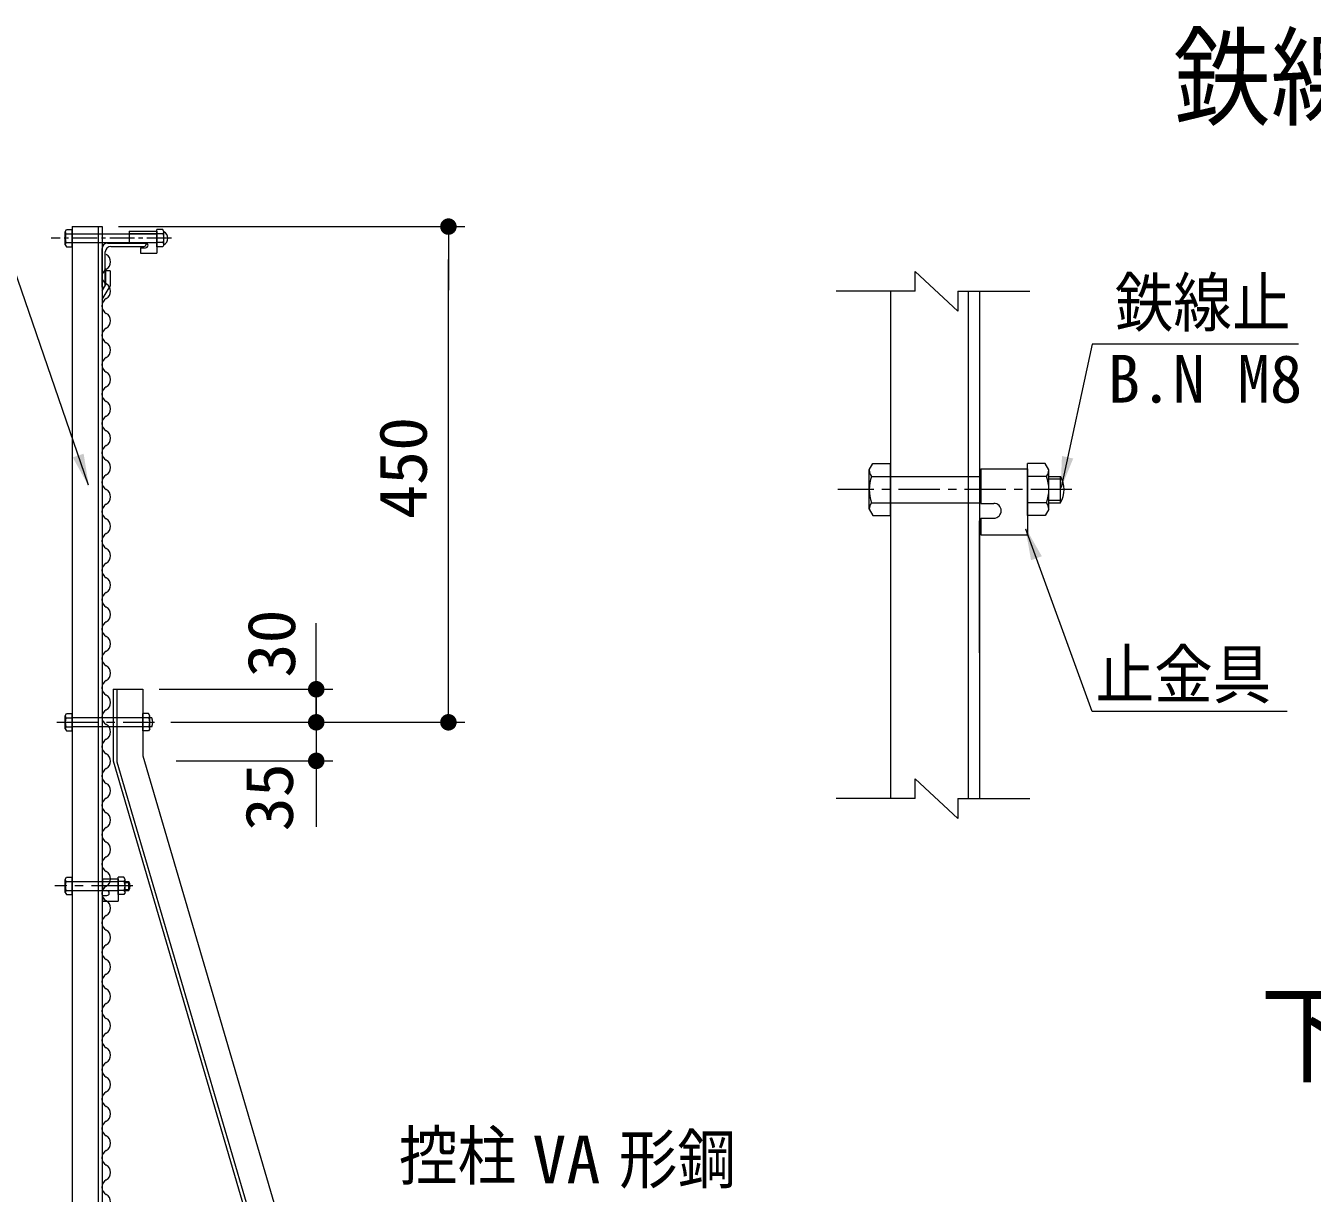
# Model space of a CAD drawing. Units: millimetres, scale not verified. Extents: x -4455 to 4455, y -3150 to 3150.
# Drawn here: x 704 to 1872, y 517 to 1577 of the extents above; entities that cross this region are included whole.
import ezdxf
from ezdxf.enums import TextEntityAlignment as Align

# ---------------------------------------------------------------- set-up
doc = ezdxf.new("R2010")
doc.units = ezdxf.units.MM
doc.header["$LTSCALE"] = 30
for name, pattern in [('DASHED', [7.5, 6, -1.5]), ('USER1', [2, 1.25, -0.25, 0.25, -0.25]), ('USER2', [1.125, 0.75, -0.125, 0.125, -0.125]), ('USER3', [4.7625, 3.175, -1.5875])]:
    doc.linetypes.add(name, pattern=pattern)
for name, color, linetype, lineweight in [('0-0_6文字', 3, 'Continuous', 9), ('0-2_1部材', 3, 'Continuous', 18), ('0-3_SUNPOU', 1, 'Continuous', 18), ('0-6_8部品', 7, 'Continuous', 18), ('0-7_7詳細', 7, 'Continuous', 18), ('0-9_2網', 4, 'Continuous', 18), ('0-A_AMI', 3, 'Continuous', 18), ('0-C_5寸法', 1, 'Continuous', 18)]:
    doc.layers.add(name, color=color, linetype=linetype, lineweight=lineweight)
doc.styles.add('ＭＳ ゴシック', font='')
doc.styles.get('ＭＳ ゴシック').set_extended_font_data('MS Gothic')

# ---------------------------------------------------------------- blocks, each defined once
blk = doc.blocks.new('M1')
at = {"layer": '0-3_SUNPOU'}
blk.add_line((-7.5, 0), (-57.86, 0), dxfattribs=at)
for points in [[(0, 0), (-7.5, 0), (-7.44, 0.94)], [(0, 0), (-7.44, -0.94), (-7.5, 0)], [(0, 0), (-7.44, 0.94), (-7.26, 1.87)], [(0, 0), (-7.26, -1.87), (-7.44, -0.94)], [(0, 0), (-7.26, 1.87), (-6.97, 2.76)], [(0, 0), (-6.97, -2.76), (-7.26, -1.87)], [(0, 0), (-6.97, 2.76), (-6.57, 3.61)], [(0, 0), (-6.57, -3.61), (-6.97, -2.76)], [(0, 0), (-6.57, 3.61), (-6.07, 4.41)], [(0, 0), (-6.07, -4.41), (-6.57, -3.61)], [(0, 0), (-6.07, 4.41), (-5.47, 5.13)], [(0, 0), (-5.47, -5.13), (-6.07, -4.41)], [(0, 0), (-5.47, 5.13), (-4.78, 5.78)], [(0, 0), (-4.78, -5.78), (-5.47, -5.13)], [(0, 0), (-4.78, 5.78), (-4.02, 6.33)], [(0, 0), (-4.02, -6.33), (-4.78, -5.78)], [(0, 0), (-4.02, 6.33), (-3.19, 6.79)], [(0, 0), (-3.19, -6.79), (-4.02, -6.33)], [(0, 0), (-3.19, 6.79), (-2.32, 7.13)], [(0, 0), (-2.32, -7.13), (-3.19, -6.79)], [(0, 0), (-2.32, 7.13), (-1.41, 7.37)], [(0, 0), (-1.41, -7.37), (-2.32, -7.13)], [(0, 0), (-1.41, 7.37), (-0.47, 7.49)], [(0, 0), (-0.47, -7.49), (-1.41, -7.37)], [(0, 0), (-0.47, 7.49), (0.47, 7.49)], [(0, 0), (0.47, -7.49), (-0.47, -7.49)], [(0, 0), (0.47, 7.49), (1.41, 7.37)], [(0, 0), (1.41, 7.37), (2.32, 7.13)], [(0, 0), (2.32, 7.13), (3.19, 6.79)], [(0, 0), (3.19, 6.79), (4.02, 6.33)], [(0, 0), (4.02, 6.33), (4.78, 5.78)], [(0, 0), (4.78, 5.78), (5.47, 5.13)], [(0, 0), (5.47, 5.13), (6.07, 4.41)], [(0, 0), (6.07, 4.41), (6.57, 3.61)], [(0, 0), (6.57, 3.61), (6.97, 2.76)], [(0, 0), (6.97, 2.76), (7.26, 1.87)], [(0, 0), (7.26, 1.87), (7.44, 0.94)], [(0, 0), (7.44, 0.94), (7.5, 0)], [(0, 0), (1.41, -7.37), (0.47, -7.49)], [(0, 0), (2.32, -7.13), (1.41, -7.37)], [(0, 0), (3.19, -6.79), (2.32, -7.13)], [(0, 0), (4.02, -6.33), (3.19, -6.79)], [(0, 0), (4.78, -5.78), (4.02, -6.33)], [(0, 0), (5.47, -5.13), (4.78, -5.78)], [(0, 0), (6.07, -4.41), (5.47, -5.13)], [(0, 0), (6.57, -3.61), (6.07, -4.41)], [(0, 0), (6.97, -2.76), (6.57, -3.61)], [(0, 0), (7.26, -1.87), (6.97, -2.76)], [(0, 0), (7.44, -0.94), (7.26, -1.87)], [(0, 0), (7.5, 0), (7.44, -0.94)]]:
    blk.add_solid(points, dxfattribs=at)
blk = doc.blocks.new('NAMIX13')
at = {"layer": '0-A_AMI'}
for centre, start, end in [((-106.7, -200), 298.07249, 61.92751), ((106.7, -600), 118.07249, 241.92751), ((-106.7, -1000), 298.07249, 61.92751), ((106.7, -1400), 118.07249, 241.92751), ((-106.7, -1800), 298.07249, 61.92751), ((106.7, -2200), 118.07249, 241.92751), ((-106.7, -2600), 298.07249, 61.92751), ((106.7, -3000), 118.07249, 241.92751), ((-106.7, -3400), 298.07249, 61.92751), ((106.7, -3800), 118.07249, 241.92751), ((-106.7, -4200), 298.07249, 61.92751), ((106.7, -4600), 118.07249, 241.92751), ((-106.7, -5000), 298.07249, 61.92751), ((106.7, -5400), 118.07249, 241.92751), ((-106.7, -5800), 298.07249, 61.92751), ((106.7, -6200), 118.07249, 241.92751), ((-106.7, -6600), 298.07249, 61.92751), ((106.7, -7000), 118.07249, 241.92751), ((-106.7, -7400), 298.07249, 61.92751), ((106.7, -7800), 118.07249, 241.92751), ((-106.7, -8200), 298.07249, 61.92751), ((106.7, -8600), 118.07249, 241.92751)]:
    blk.add_arc(centre, 226.7, start, end, dxfattribs=at)
blk = doc.blocks.new('NAMIX5')
at = {"layer": '0-A_AMI'}
for centre, start, end in [((-53.3, -100), 298.07249, 61.92751), ((53.3, -300), 118.07249, 241.92751), ((-53.3, -500), 298.07249, 61.92751), ((53.3, -700), 118.07249, 241.92751), ((-53.3, -900), 298.07249, 61.92751), ((53.3, -1100), 118.07249, 241.92751), ((-53.3, -1300), 298.07249, 61.92751), ((53.3, -1500), 118.07249, 241.92751), ((-53.3, -1700), 298.07249, 61.92751), ((53.3, -1900), 118.07249, 241.92751)]:
    blk.add_arc(centre, 113.3, start, end, dxfattribs=at)
blk = doc.blocks.new('NAMI')
at = {"layer": '0-A_AMI'}
for centre, start, end in [((-106.7, -200), 298.07249, 61.92751), ((106.7, -600), 118.07249, 241.92751)]:
    blk.add_arc(centre, 226.7, start, end, dxfattribs=at)

msp = doc.modelspace()

# ---------------------------------------------------------------- linework, layer by layer
at = {"layer": '0-0_6文字', "color": 7}
msp.add_lwpolyline([(331.07, 1513.13), (639.27, 1513.13), (761.1, 1159.97)], dxfattribs=at)
msp.add_solid([(761.75, 1158.08), (747.04, 1184.74), (756.89, 1188.14)], dxfattribs=at)
at = {"layer": '0-2_1部材', "color": 7, "lineweight": 9}
for p, q in [((746.58, 1394.29), (746.58, -675.71)), ((746.58, 1394.29), (773.58, 1394.29)), ((770.08, 1394.29), (770.08, -675.71)), ((773.58, 1394.29), (773.58, -675.71)), ((778.58, 1379.29), (813.58, 1379.29)), ((813.58, 1379.29), (813.58, 1378.29)), ((773.58, 1339.29), (773.58, 1374.29)), ((776.58, 1341.29), (776.58, 1371.29)), ((781.58, 1376.29), (811.58, 1376.29)), ((780.86, 1354.26), (780.86, 1340.14)), ((773.58, 1335.85), (776.86, 1341.26)), ((773.58, 1328.14), (780.86, 1340.14)), ((773.58, 1339.29), (774.58, 1339.29)), ((783.58, 974.29), (783.58, 909.29)), ((783.58, 974.29), (810.58, 974.29)), ((787.08, 974.29), (787.08, 908.36)), ((810.58, 974.29), (810.58, 913.85)), ((810.58, 913.85), (1200.58, -416.15)), ((783.58, 909.29), (1173.58, -420.71)), ((787.08, 908.36), (1177.08, -421.64))]:
    msp.add_line(p, q, dxfattribs=at)
at = {"layer": '0-2_1部材', "color": 1}
for p, q in [((968.09, 1004.29), (968.09, 1034.29)), ((968.09, 974.29), (968.09, 1004.29)), ((825.58, 974.29), (983.09, 974.29)), ((968.09, 974.29), (968.09, 944.29)), ((836.18, 944.29), (983.09, 944.29)), ((867.07, 944.29), (983.09, 944.29)), ((968.09, 944.29), (968.09, 909.29)), ((968.09, 914.29), (968.09, 884.29)), ((840.88, 909.29), (983.09, 909.29)), ((968.09, 879.29), (968.09, 849.29))]:
    msp.add_line(p, q, dxfattribs=at)
at = {"layer": '0-2_1部材', "color": 7, "lineweight": 9}
msp.add_lwpolyline([(780.86, 1354.26), (776.86, 1354.26), (776.86, 1341.26)], dxfattribs=at)
for centre, radius, start, end in [((778.58, 1374.29), 5, 90, 180), ((811.58, 1378.29), 2, 270, 0), ((781.58, 1371.29), 5, 90, 180), ((774.58, 1341.29), 2, 270, 0)]:
    msp.add_arc(centre, radius, start, end, dxfattribs=at)
at = {"layer": '0-6_8部品', "lineweight": 9}
for p, q in [((740.18, 1389.66), (741.29, 1391.58)), ((741.29, 1391.58), (746.58, 1391.58)), ((746.58, 1375.9), (746.58, 1391.58)), ((798.39, 1390.06), (798.39, 1379.56)), ((798.39, 1390.06), (823.39, 1390.06)), ((828.68, 1391.58), (823.39, 1391.58)), ((823.39, 1375.9), (823.39, 1391.58)), ((823.39, 1390.06), (823.39, 1370.06)), ((829.79, 1389.66), (828.68, 1391.58)), ((740.18, 1377.82), (740.18, 1389.66)), ((740.86, 1387.74), (746.58, 1387.74)), ((740.86, 1379.74), (746.58, 1379.74)), ((746.58, 1387.74), (823.39, 1387.74)), ((746.58, 1379.74), (823.39, 1379.74)), ((798.39, 1379.56), (813.14, 1379.56)), ((829.1, 1387.74), (823.39, 1387.74)), ((829.1, 1379.74), (823.39, 1379.74)), ((829.79, 1377.82), (829.79, 1389.66)), ((808.39, 1375.06), (813.14, 1375.06)), ((808.39, 1375.06), (808.39, 1370.06)), ((808.39, 1370.06), (823.39, 1370.06)), ((828.68, 1375.9), (823.39, 1375.9)), ((829.79, 1377.82), (828.68, 1375.9)), ((740.18, 950.21), (741.29, 952.13)), ((740.18, 938.37), (740.18, 950.21)), ((740.86, 948.29), (746.58, 948.29)), ((741.29, 952.13), (746.58, 952.13)), ((746.58, 936.45), (746.58, 952.13)), ((783.58, 948.29), (773.58, 948.29)), ((810.58, 936.45), (810.58, 952.13)), ((815.87, 952.13), (810.58, 952.13)), ((816.29, 948.29), (810.58, 948.29)), ((816.98, 950.21), (815.87, 952.13)), ((816.98, 938.37), (816.98, 950.21)), ((818.9, 948.29), (816.98, 948.29)), ((740.18, 938.37), (741.29, 936.45)), ((740.86, 940.29), (746.58, 940.29)), ((741.29, 936.45), (746.58, 936.45)), ((783.58, 940.29), (773.58, 940.29)), ((816.29, 940.29), (810.58, 940.29)), ((815.87, 936.45), (810.58, 936.45)), ((816.98, 938.37), (815.87, 936.45)), ((818.9, 940.29), (816.98, 940.29))]:
    msp.add_line(p, q, dxfattribs=at)
at = {"layer": '0-6_8部品', "color": 1, "linetype": 'USER2'}
msp.add_line((836.81, 1383.74), (727.43, 1383.74), dxfattribs=at)
at = {"layer": '0-6_8部品', "color": 3, "linetype": 'DASHED'}
for p, q in [((798.39, 1388.06), (823.39, 1388.06)), ((746.58, 799.72), (788.12, 799.72)), ((746.58, 791.72), (788.12, 791.72))]:
    msp.add_line(p, q, dxfattribs=at)
at = {"layer": '0-6_8部品', "color": 3, "linetype": 'USER3'}
for p, q in [((773.58, 948.29), (746.58, 948.29)), ((810.58, 948.29), (783.58, 948.29)), ((773.58, 940.29), (746.58, 940.29)), ((810.58, 940.29), (783.58, 940.29))]:
    msp.add_line(p, q, dxfattribs=at)
at = {"layer": '0-6_8部品', "color": 1, "linetype": 'USER1'}
for p, q in [((732.7, 944.29), (821.18, 944.29)), ((801.54, 795.72), (730.71, 795.72))]:
    msp.add_line(p, q, dxfattribs=at)
at = {"layer": '0-6_8部品', "color": 3}
for p, q in [((740.18, 801.64), (741.29, 803.56)), ((740.18, 789.8), (740.18, 801.64)), ((740.86, 799.72), (746.58, 799.72)), ((741.29, 803.56), (746.58, 803.56)), ((746.58, 787.88), (746.58, 803.56)), ((773.92, 802.04), (773.92, 791.54)), ((773.92, 802.04), (788.12, 802.04)), ((788.12, 787.88), (788.12, 803.56)), ((788.12, 802.04), (788.12, 782.04)), ((793.83, 799.72), (788.12, 799.72)), ((794.52, 789.8), (794.52, 801.64)), ((794.52, 799.72), (798.07, 799.72)), ((794.52, 798.92), (798.48, 798.92)), ((798.07, 791.72), (798.07, 799.72)), ((740.86, 791.72), (746.58, 791.72)), ((773.92, 791.54), (777.87, 791.54)), ((773.92, 787.04), (777.87, 787.04)), ((773.92, 787.04), (773.92, 782.04)), ((793.83, 791.72), (788.12, 791.72)), ((793.41, 787.88), (788.12, 787.88)), ((794.52, 789.8), (793.41, 787.88)), ((794.52, 792.52), (798.48, 792.52)), ((794.52, 791.72), (798.07, 791.72)), ((773.92, 782.04), (788.12, 782.04))]:
    msp.add_line(p, q, dxfattribs=at)
at = {"layer": '0-6_8部品', "lineweight": 9}
msp.add_lwpolyline([(740.18, 1377.82), (741.29, 1375.9), (746.58, 1375.9)], dxfattribs=at)
at = {"layer": '0-6_8部品', "color": 3}
for points in [[(794.52, 801.64), (793.41, 803.56), (788.12, 803.56)], [(740.18, 789.8), (741.29, 787.88), (746.58, 787.88)]]:
    msp.add_lwpolyline(points, dxfattribs=at)
at = {"layer": '0-6_8部品', "lineweight": 9}
for centre, radius, start, end in [((743.21, 1389.66), 3.03, 180, 219.3382), ((752.18, 1383.74), 12, 160.52878, 199.47122), ((743.21, 1377.82), 3.03, 140.6618, 180), ((813.14, 1377.31), 2.25, 270, 90), ((826.76, 1389.66), 3.03, 320.6618, 0), ((817.79, 1383.74), 12, 340.52878, 19.47122), ((826.76, 1377.82), 3.03, 0, 39.3382), ((826.63, 1383.74), 6.71, 298.05542, 61.94458), ((743.21, 950.21), 3.03, 180, 219.3382), ((752.18, 944.29), 12, 160.52878, 199.47122), ((813.95, 950.21), 3.03, 320.6618, 0), ((804.98, 944.29), 12, 340.52878, 19.47122), ((807.59, 944.29), 12, 340.52878, 19.47122), ((743.21, 938.37), 3.03, 140.6618, 180), ((813.95, 938.37), 3.03, 0, 39.3382)]:
    msp.add_arc(centre, radius, start, end, dxfattribs=at)
at = {"layer": '0-6_8部品', "color": 3}
for centre, radius, start, end in [((743.21, 801.64), 3.03, 180, 219.3382), ((752.18, 795.72), 12, 160.52878, 199.47122), ((791.49, 801.64), 3.03, 320.6618, 0), ((782.52, 795.72), 12, 340.52878, 19.47122), ((791.14, 795.72), 8, 330, 30), ((743.21, 789.8), 3.03, 140.6618, 180), ((777.87, 789.29), 2.25, 270, 90), ((791.49, 789.8), 3.03, 0, 39.3382)]:
    msp.add_arc(centre, radius, start, end, dxfattribs=at)
at = {"layer": '0-7_7詳細', "color": 4}
for p, q in [((1511.74, 1335.54), (1511.74, 1353.54)), ((1550.51, 1317.54), (1511.74, 1353.54)), ((1511.74, 1335.54), (1440.17, 1335.54)), ((1550.51, 1335.54), (1615.78, 1335.54)), ((1550.51, 1335.54), (1550.51, 1317.54)), ((1550.51, 857.04), (1511.74, 893.04)), ((1511.74, 875.04), (1511.74, 893.04)), ((1511.74, 875.04), (1440.17, 875.04)), ((1550.51, 875.04), (1615.78, 875.04)), ((1550.51, 875.04), (1550.51, 857.04))]:
    msp.add_line(p, q, dxfattribs=at)
at = {"layer": '0-7_7詳細', "lineweight": 9}
for p, q in [((1489.34, 1335.54), (1489.34, 875.04)), ((1559.84, 1335.54), (1559.84, 875.04)), ((1570.34, 1335.54), (1570.34, 875.04)), ((1470.14, 1173.33), (1473.46, 1179.09)), ((1470.14, 1137.81), (1470.14, 1173.33)), ((1473.46, 1179.09), (1489.34, 1179.09)), ((1489.34, 1132.05), (1489.34, 1179.09)), ((1571.36, 1174.53), (1571.36, 1143.03)), ((1571.36, 1174.53), (1613.96, 1174.53)), ((1613.96, 1132.05), (1613.96, 1179.09)), ((1629.83, 1179.09), (1613.96, 1179.09)), ((1613.96, 1174.53), (1613.96, 1114.53)), ((1633.16, 1173.33), (1629.83, 1179.09)), ((1633.16, 1137.81), (1633.16, 1173.33)), ((1472.2, 1167.57), (1489.34, 1167.57)), ((1631.1, 1167.57), (1613.96, 1167.57)), ((1633.16, 1167.57), (1643.82, 1167.57)), ((1643.82, 1143.57), (1643.82, 1167.57)), ((1470.14, 1137.81), (1473.46, 1132.05)), ((1472.2, 1143.57), (1489.34, 1143.57)), ((1571.36, 1143.03), (1583.21, 1143.03)), ((1631.1, 1143.57), (1613.96, 1143.57)), ((1633.16, 1143.57), (1643.82, 1143.57)), ((1473.46, 1132.05), (1489.34, 1132.05)), ((1570.34, 1007.21), (1570.34, 1127.21)), ((1571.36, 1129.53), (1571.36, 1114.53)), ((1571.36, 1129.53), (1583.21, 1129.53)), ((1571.36, 1114.53), (1613.96, 1114.53))]:
    msp.add_line(p, q, dxfattribs=at)
at = {"layer": '0-7_7詳細', "color": 3, "linetype": 'DASHED'}
for p, q in [((1489.34, 1167.57), (1571.36, 1167.57)), ((1489.34, 1143.57), (1571.36, 1143.57))]:
    msp.add_line(p, q, dxfattribs=at)
at = {"layer": '0-7_7詳細', "color": 1}
for p, q in [((1633.16, 1165.17), (1645.03, 1165.17)), ((1633.16, 1145.97), (1645.03, 1145.97))]:
    msp.add_line(p, q, dxfattribs=at)
at = {"layer": '0-7_7詳細', "color": 1, "linetype": 'USER1'}
msp.add_line((1654.21, 1155.57), (1441.72, 1155.57), dxfattribs=at)
at = {"layer": '0-7_7詳細', "color": 1}
for points in [[(1859.78, 1287.53), (1672.59, 1287.53), (1644.25, 1157.52)], [(1849.54, 954.03), (1672.59, 954.03), (1612.37, 1119.55)]]:
    msp.add_lwpolyline(points, dxfattribs=at)
at = {"layer": '0-7_7詳細', "lineweight": 9}
msp.add_lwpolyline([(1633.16, 1137.81), (1629.83, 1132.05), (1613.96, 1132.05)], dxfattribs=at)
for centre, radius, start, end in [((1479.23, 1173.33), 9.09, 180, 219.3382), ((1624.07, 1173.33), 9.09, 320.6618, 0), ((1506.14, 1155.57), 36, 160.52878, 199.47122), ((1597.16, 1155.57), 36, 340.52878, 19.47122), ((1623.04, 1155.57), 24, 330, 30), ((1479.23, 1137.81), 9.09, 140.6618, 180), ((1583.21, 1136.28), 6.75, 270, 90), ((1624.07, 1137.81), 9.09, 0, 39.3382)]:
    msp.add_arc(centre, radius, start, end, dxfattribs=at)
at = {"layer": '0-7_7詳細', "color": 1}
for points in [[(1643.82, 1155.57), (1645.12, 1185.99), (1655.3, 1183.77)], [(1611.69, 1121.43), (1626.84, 1095.01), (1617.05, 1091.45)]]:
    msp.add_solid(points, dxfattribs=at)
at = {"layer": '0-C_5寸法'}
for p, q in [((788.58, 1394.29), (1103.09, 1394.29)), ((1088.09, 974.29), (1088.09, 1364.29)), ((836.18, 944.29), (1103.09, 944.29))]:
    msp.add_line(p, q, dxfattribs=at)

# ---------------------------------------------------------------- block references
at = {"layer": '0-2_1部材'}
for p, rotation in [((968.09, 974.29), 270), ((968.09, 944.29), 270), ((968.09, 944.29), 90), ((968.09, 909.29), 90)]:
    msp.add_blockref('M1', p, dxfattribs=dict(at, rotation=rotation))
at = {"layer": '0-9_2網'}
for name, p, xscale, yscale in [('NAMIX5', (777.42, 1368.88), 0.06666667, 0.06666667), ('NAMI', (777.42, 1235.54), 0.03333333, 0.03333333), ('NAMI', (777.42, 1208.88), 0.03333333, 0.03333333), ('NAMI', (777.42, 1182.21), 0.03333333, 0.03333333), ('NAMIX5', (777.42, 1155.54), 0.06666667, 0.06666667), ('NAMIX13', (777.42, 1022.21), 0.03333333, 0.03333333), ('NAMIX13', (777.42, 728.88), 0.03333333, 0.03333333)]:
    msp.add_blockref(name, p, dxfattribs=dict(at, xscale=xscale, yscale=yscale))
at = {"layer": '0-C_5寸法'}
for p, rotation in [((1088.09, 1394.29), 90), ((1088.09, 944.29), 270)]:
    msp.add_blockref('M1', p, dxfattribs=dict(at, rotation=rotation))

# ---------------------------------------------------------------- texts
at = {"layer": '0-0_6文字', "style": 'ＭＳ ゴシック'}
for s, width, p in [('控柱', 0.9, (1043.2, 516.18)), ('VA', 1.05, (1164.23, 512.78))]:
    msp.add_text(s, height=43.33, dxfattribs=dict(at, width=width)).set_placement(p, align=Align.BOTTOM_LEFT)
at = {"layer": '0-2_1部材', "style": 'ＭＳ ゴシック', "width": 1.05}
for s, p in [('30', (961.88, 984.89)), ('35', (959.91, 845.32))]:
    msp.add_text(s, height=43.33, rotation=90, dxfattribs=at).set_placement(p, align=Align.BOTTOM_LEFT)
at = {"layer": '0-2_1部材', "style": 'ＭＳ ゴシック', "width": 0.9}
msp.add_text('形鋼', height=43.33, dxfattribs=at).set_placement((1242.85, 512.95), align=Align.BOTTOM_LEFT)
at = {"layer": '0-7_7詳細', "style": 'ＭＳ ゴシック', "width": 0.9}
for s, p in [('鉄線取付詳細', (1746.08, 1472.14)), ('下胴縁取付詳細', (1825.15, 603.48))]:
    msp.add_text(s, height=72.14, dxfattribs=at).set_placement(p, align=Align.BOTTOM_LEFT)
at = {"layer": '0-7_7詳細', "color": 3, "style": 'ＭＳ ゴシック', "width": 0.9}
for s, p in [('鉄線止', (1693.06, 1290.73)), ('止金具', (1675.62, 953.09))]:
    msp.add_text(s, height=43.33, dxfattribs=at).set_placement(p, align=Align.BOTTOM_LEFT)
at = {"layer": '0-7_7詳細', "color": 3, "style": 'ＭＳ ゴシック'}
msp.add_text('B.N M8', height=43.33, dxfattribs=at).set_placement((1686.5, 1221.52), align=Align.BOTTOM_LEFT)
at = {"layer": '0-C_5寸法', "color": 3, "style": 'ＭＳ ゴシック', "width": 1.05}
msp.add_text('450', height=43.33, rotation=90, dxfattribs=at).set_placement((1081.42, 1128.79), align=Align.BOTTOM_LEFT)

doc.saveas('drawing.dxf')
